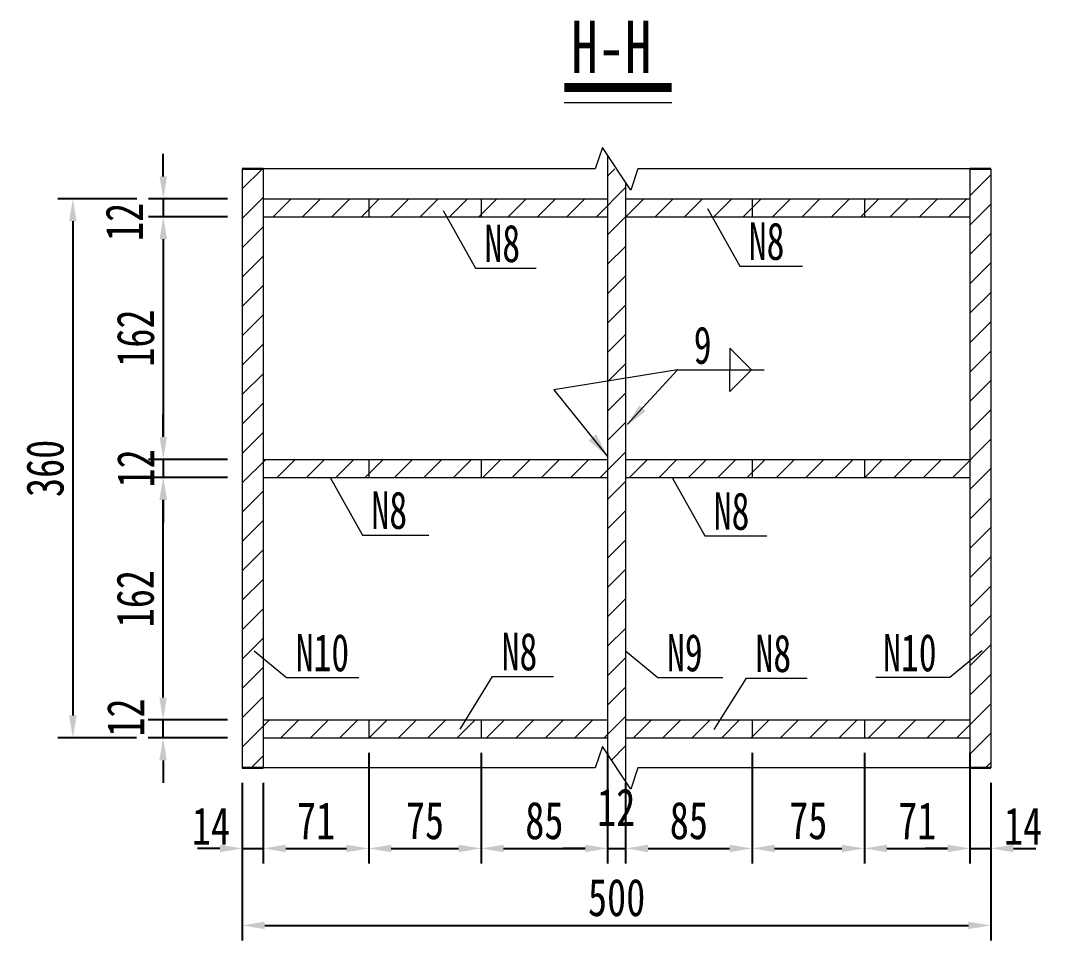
# Model space of a CAD drawing. Extents: x 98573 to 114325, y 0 to 100142.
# Drawn here: x 109590 to 110279, y 22809 to 23423 of the extents above; entities that cross this region are included whole.
import ezdxf

# ---------------------------------------------------------------- set-up
doc = ezdxf.new("R2010")
doc.units = 0
doc.header["$MEASUREMENT"] = 0
doc.layers.get('0').update_dxf_attribs({"lineweight": 13})
doc.layers.get('Defpoints').update_dxf_attribs({"color": 9, "lineweight": 5})
for name, color, linetype, lineweight in [('dim', 4, 'Continuous', 13), ('护栏', 3, 'Continuous', 30), ('文字', 7, 'Continuous', 5), ('文字说明', 7, 'Continuous', 5), ('标注', 4, 'Continuous', 13), ('细线', 4, 'Continuous', 13)]:
    doc.layers.add(name, color=color, linetype=linetype, lineweight=lineweight)
doc.styles.add('EC', font='仿宋_GB2312.ttf', dxfattribs={"width": 0.75})
doc.styles.get("Standard").update_dxf_attribs({"font": '仿宋_GB2312.ttf', "width": 0.75})
doc.dimstyles.new('0.1', dxfattribs={"dimscale": 0, "dimtxt": 2.5, "dimasz": 1.5, "dimexe": 1, "dimexo": 1, "dimgap": 0.4, "dimtad": 1, "dimdec": 1, "dimdsep": 46, "dimtxsty": 'Standard', "dimcen": 0.2, "dimclrd": 256, "dimclre": 256, "dimclrt": 256, "dimadec": 3, "dimazin": 2, "dimtfac": 1, "dimtdec": 1, "dimtmove": 2, "dimatfit": 3, "dimfxl": 4, "dimfxlon": 1, "dimtolj": 1, "dimtzin": 0, "dimlwd": -1, "dimlwe": -1, "dimarcsym": 0})
doc.dimstyles.new('大样比例5', dxfattribs={"dimscale": 0, "dimtxt": 2.5, "dimasz": 1.5, "dimexe": 1, "dimexo": 1, "dimgap": 0.6, "dimtad": 1, "dimdec": 0, "dimrnd": 0.1, "dimzin": 9, "dimdsep": 46, "dimtxsty": 'EC', "dimcen": 0, "dimclrd": 4, "dimclre": 4, "dimclrt": 7, "dimadec": 1, "dimazin": 0, "dimtfac": 0.04, "dimtdec": 0, "dimtix": 1, "dimtmove": 2, "dimatfit": 3, "dimfxl": 4, "dimfxlon": 1, "dimtolj": 1, "dimtzin": 9, "dimarcsym": 0})

# ---------------------------------------------------------------- blocks, each defined once
blk = doc.blocks.new('*D850')
at = {"layer": 'Defpoints', "color": 0, "transparency": 16777216}
for p in [(109738.2, 22924.43), (110238.2, 22924.43), (110238.2, 22819.24)]:
    blk.add_point(p, dxfattribs=at)
at = {"layer": 'dim', "color": 4, "lineweight": -2, "transparency": 16777216}
for p, q in [((109738.2, 22914.43), (109738.2, 22809.24)), ((110238.2, 22914.43), (110238.2, 22809.24)), ((109753.2, 22819.24), (110223.2, 22819.24))]:
    blk.add_line(p, q, dxfattribs=at)
at = {"layer": 'dim', "color": 4, "transparency": 16777216}
for points in [[(109753.2, 22821.74), (109753.2, 22816.74), (109738.2, 22819.24)], [(110223.2, 22821.74), (110223.2, 22816.74), (110238.2, 22819.24)]]:
    blk.add_solid(points, dxfattribs=at)
at = {"layer": 'dim', "color": 7, "transparency": 16777216, "insert": (109988.2, 22837.74), "char_height": 25, "attachment_point": 5}
blk.add_mtext('\\A1;500', dxfattribs=at)
blk = doc.blocks.new('*D851')
at = {"layer": 'Defpoints', "color": 0, "transparency": 16777216}
for p in [(109685.29, 23118.43), (109738.2, 23118.43), (109738.2, 22956.43)]:
    blk.add_point(p, dxfattribs=at)
at = {"layer": 'dim', "color": 4, "lineweight": -2, "transparency": 16777216}
for p, q in [((109728.2, 23118.43), (109675.29, 23118.43)), ((109685.29, 22971.43), (109685.29, 23103.43)), ((109728.2, 22956.43), (109675.29, 22956.43))]:
    blk.add_line(p, q, dxfattribs=at)
at = {"layer": 'dim', "color": 4, "transparency": 16777216}
for points in [[(109682.79, 23103.43), (109687.79, 23103.43), (109685.29, 23118.43)], [(109682.79, 22971.43), (109687.79, 22971.43), (109685.29, 22956.43)]]:
    blk.add_solid(points, dxfattribs=at)
at = {"layer": 'dim', "color": 7, "transparency": 16777216, "insert": (109666.79, 23037.43), "char_height": 25, "attachment_point": 5, "rotation": 90}
blk.add_mtext('\\A1;162', dxfattribs=at)
blk = doc.blocks.new('*D852')
at = {"layer": 'Defpoints', "color": 0, "transparency": 16777216}
for p in [(109738.2, 23292.43), (109685.45, 23130.43), (109738.2, 23130.43)]:
    blk.add_point(p, dxfattribs=at)
at = {"layer": 'dim', "color": 4, "lineweight": -2, "transparency": 16777216}
for p, q in [((109728.2, 23292.43), (109675.45, 23292.43)), ((109685.45, 23277.43), (109685.45, 23145.43)), ((109728.2, 23130.43), (109675.45, 23130.43))]:
    blk.add_line(p, q, dxfattribs=at)
at = {"layer": 'dim', "color": 4, "transparency": 16777216}
for points in [[(109682.95, 23277.43), (109687.95, 23277.43), (109685.45, 23292.43)], [(109682.95, 23145.43), (109687.95, 23145.43), (109685.45, 23130.43)]]:
    blk.add_solid(points, dxfattribs=at)
at = {"layer": 'dim', "color": 7, "transparency": 16777216, "insert": (109666.95, 23211.43), "char_height": 25, "attachment_point": 5, "rotation": 90}
blk.add_mtext('\\A1;162', dxfattribs=at)
blk = doc.blocks.new('*D853')
at = {"layer": 'Defpoints', "color": 0, "transparency": 16777216}
for p in [(109738.2, 22924.43), (109752.2, 22924.43), (109752.2, 22870.63)]:
    blk.add_point(p, dxfattribs=at)
at = {"layer": 'dim', "color": 4, "lineweight": -2, "transparency": 16777216}
for p, q in [((109738.2, 22914.43), (109738.2, 22860.63)), ((109752.2, 22914.43), (109752.2, 22860.63)), ((109723.2, 22870.63), (109708.2, 22870.63)), ((109738.2, 22870.63), (109752.2, 22870.63)), ((109767.2, 22870.63), (109782.2, 22870.63))]:
    blk.add_line(p, q, dxfattribs=at)
at = {"layer": 'dim', "color": 4, "transparency": 16777216}
for points in [[(109723.2, 22873.13), (109723.2, 22868.13), (109738.2, 22870.63)], [(109767.2, 22873.13), (109767.2, 22868.13), (109752.2, 22870.63)]]:
    blk.add_solid(points, dxfattribs=at)
at = {"layer": 'dim', "color": 7, "transparency": 16777216, "insert": (109717.29, 22885.63), "char_height": 25, "attachment_point": 5}
blk.add_mtext('\\A1;14', dxfattribs=at)
blk = doc.blocks.new('*D854')
at = {"layer": 'Defpoints', "color": 0, "transparency": 16777216}
for p in [(109738.2, 23130.43), (109685.45, 23118.43), (109738.2, 23118.43)]:
    blk.add_point(p, dxfattribs=at)
at = {"layer": 'dim', "color": 4, "lineweight": -2, "transparency": 16777216}
for p, q in [((109685.45, 23145.43), (109685.45, 23160.43)), ((109728.2, 23130.43), (109675.45, 23130.43)), ((109685.45, 23130.43), (109685.45, 23118.43)), ((109728.2, 23118.43), (109675.45, 23118.43)), ((109685.45, 23103.43), (109685.45, 23088.43))]:
    blk.add_line(p, q, dxfattribs=at)
at = {"layer": 'dim', "color": 4, "transparency": 16777216}
for points in [[(109682.95, 23145.43), (109687.95, 23145.43), (109685.45, 23130.43)], [(109682.95, 23103.43), (109687.95, 23103.43), (109685.45, 23118.43)]]:
    blk.add_solid(points, dxfattribs=at)
at = {"layer": 'dim', "color": 7, "transparency": 16777216, "insert": (109666.95, 23124.43), "char_height": 25, "attachment_point": 5, "rotation": 90}
blk.add_mtext('\\A1;12', dxfattribs=at)
blk = doc.blocks.new('*D855')
at = {"layer": 'Defpoints', "color": 0, "transparency": 16777216}
for p in [(109685.29, 22956.43), (109738.2, 22956.43), (109738.2, 22944.43)]:
    blk.add_point(p, dxfattribs=at)
at = {"layer": 'dim', "color": 4, "lineweight": -2, "transparency": 16777216}
for p, q in [((109685.29, 22971.43), (109685.29, 22986.43)), ((109728.2, 22956.43), (109675.29, 22956.43)), ((109685.29, 22944.43), (109685.29, 22956.43)), ((109728.2, 22944.43), (109675.29, 22944.43)), ((109685.29, 22929.43), (109685.29, 22914.43))]:
    blk.add_line(p, q, dxfattribs=at)
at = {"layer": 'dim', "color": 4, "transparency": 16777216}
for points in [[(109682.79, 22971.43), (109687.79, 22971.43), (109685.29, 22956.43)], [(109682.79, 22929.43), (109687.79, 22929.43), (109685.29, 22944.43)]]:
    blk.add_solid(points, dxfattribs=at)
at = {"layer": 'dim', "color": 7, "transparency": 16777216, "insert": (109660.23, 22958.05), "char_height": 25, "attachment_point": 5, "rotation": 90}
blk.add_mtext('\\A1;12', dxfattribs=at)
blk = doc.blocks.new('*D856')
at = {"layer": 'Defpoints', "color": 0, "transparency": 16777216}
for p in [(109738.2, 23304.43), (109685.45, 23292.43), (109738.2, 23292.43)]:
    blk.add_point(p, dxfattribs=at)
at = {"layer": 'dim', "color": 4, "lineweight": -2, "transparency": 16777216}
for p, q in [((109685.45, 23319.43), (109685.45, 23334.43)), ((109728.2, 23304.43), (109675.45, 23304.43)), ((109685.45, 23304.43), (109685.45, 23292.43)), ((109728.2, 23292.43), (109675.45, 23292.43)), ((109685.45, 23277.43), (109685.45, 23262.43))]:
    blk.add_line(p, q, dxfattribs=at)
at = {"layer": 'dim', "color": 4, "transparency": 16777216}
for points in [[(109682.95, 23319.43), (109687.95, 23319.43), (109685.45, 23304.43)], [(109682.95, 23277.43), (109687.95, 23277.43), (109685.45, 23292.43)]]:
    blk.add_solid(points, dxfattribs=at)
at = {"layer": 'dim', "color": 7, "transparency": 16777216, "insert": (109659.31, 23289.04), "char_height": 25, "attachment_point": 5, "rotation": 90}
blk.add_mtext('\\A1;12', dxfattribs=at)
blk = doc.blocks.new('*D857')
at = {"layer": 'Defpoints', "color": 0, "transparency": 16777216}
for p in [(110224.2, 22924.43), (110238.2, 22924.43), (110238.2, 22870.63)]:
    blk.add_point(p, dxfattribs=at)
at = {"layer": 'dim', "color": 4, "lineweight": -2, "transparency": 16777216}
for p, q in [((110224.2, 22914.43), (110224.2, 22860.63)), ((110238.2, 22914.43), (110238.2, 22860.63)), ((110209.2, 22870.63), (110194.2, 22870.63)), ((110224.2, 22870.63), (110238.2, 22870.63)), ((110253.2, 22870.63), (110268.2, 22870.63))]:
    blk.add_line(p, q, dxfattribs=at)
at = {"layer": 'dim', "color": 4, "transparency": 16777216}
for points in [[(110209.2, 22873.13), (110209.2, 22868.13), (110224.2, 22870.63)], [(110253.2, 22873.13), (110253.2, 22868.13), (110238.2, 22870.63)]]:
    blk.add_solid(points, dxfattribs=at)
at = {"layer": 'dim', "color": 7, "transparency": 16777216, "insert": (110259.65, 22885.63), "char_height": 25, "attachment_point": 5}
blk.add_mtext('\\A1;14', dxfattribs=at)
blk = doc.blocks.new('*D858')
at = {"layer": 'Defpoints', "color": 0, "transparency": 16777216}
for p in [(109822.7, 22944.43), (109752.2, 22924.43), (109822.7, 22870.63)]:
    blk.add_point(p, dxfattribs=at)
at = {"layer": 'dim', "color": 4, "lineweight": -2, "transparency": 16777216}
for p, q in [((109822.7, 22934.43), (109822.7, 22860.63)), ((109752.2, 22914.43), (109752.2, 22860.63)), ((109767.2, 22870.63), (109807.7, 22870.63))]:
    blk.add_line(p, q, dxfattribs=at)
at = {"layer": 'dim', "color": 4, "transparency": 16777216}
for points in [[(109767.2, 22873.13), (109767.2, 22868.13), (109752.2, 22870.63)], [(109807.7, 22873.13), (109807.7, 22868.13), (109822.7, 22870.63)]]:
    blk.add_solid(points, dxfattribs=at)
at = {"layer": 'dim', "color": 7, "transparency": 16777216, "insert": (109787.45, 22889.13), "char_height": 25, "attachment_point": 5}
blk.add_mtext('\\A1;71', dxfattribs=at)
blk = doc.blocks.new('*D859')
at = {"layer": 'Defpoints', "color": 0, "transparency": 16777216}
for p in [(109982.2, 22924.43), (109994.2, 22924.43), (109994.2, 22870.63)]:
    blk.add_point(p, dxfattribs=at)
at = {"layer": 'dim', "color": 4, "lineweight": -2, "transparency": 16777216}
for p, q in [((109982.2, 22914.43), (109982.2, 22860.63)), ((109994.2, 22914.43), (109994.2, 22860.63)), ((109967.2, 22870.63), (109952.2, 22870.63)), ((109982.2, 22870.63), (109994.2, 22870.63)), ((110009.2, 22870.63), (110024.2, 22870.63))]:
    blk.add_line(p, q, dxfattribs=at)
at = {"layer": 'dim', "color": 4, "transparency": 16777216}
for points in [[(109967.2, 22873.13), (109967.2, 22868.13), (109982.2, 22870.63)], [(110009.2, 22873.13), (110009.2, 22868.13), (109994.2, 22870.63)]]:
    blk.add_solid(points, dxfattribs=at)
at = {"layer": 'dim', "color": 7, "transparency": 16777216, "insert": (109987.94, 22898.16), "char_height": 25, "attachment_point": 5}
blk.add_mtext('\\A1;12', dxfattribs=at)
blk = doc.blocks.new('*D860')
at = {"layer": 'Defpoints', "color": 0, "transparency": 16777216}
for p in [(110078.7, 22944.43), (109994.2, 22924.43), (110078.7, 22870.63)]:
    blk.add_point(p, dxfattribs=at)
at = {"layer": 'dim', "color": 4, "lineweight": -2, "transparency": 16777216}
for p, q in [((110078.7, 22934.43), (110078.7, 22860.63)), ((109994.2, 22914.43), (109994.2, 22860.63)), ((110009.2, 22870.63), (110063.7, 22870.63))]:
    blk.add_line(p, q, dxfattribs=at)
at = {"layer": 'dim', "color": 4, "transparency": 16777216}
for points in [[(110009.2, 22873.13), (110009.2, 22868.13), (109994.2, 22870.63)], [(110063.7, 22873.13), (110063.7, 22868.13), (110078.7, 22870.63)]]:
    blk.add_solid(points, dxfattribs=at)
at = {"layer": 'dim', "color": 7, "transparency": 16777216, "insert": (110036.45, 22889.13), "char_height": 25, "attachment_point": 5}
blk.add_mtext('\\A1;85', dxfattribs=at)
blk = doc.blocks.new('*D861')
at = {"layer": 'Defpoints', "color": 0, "transparency": 16777216}
for p in [(109677.78, 23304.43), (109625.04, 22944.43), (109677.64, 22944.43)]:
    blk.add_point(p, dxfattribs=at)
at = {"layer": 'dim', "color": 4, "lineweight": -2, "transparency": 16777216}
for p, q in [((109667.78, 23304.43), (109615.04, 23304.43)), ((109625.04, 23289.43), (109625.04, 22959.43)), ((109667.64, 22944.43), (109615.04, 22944.43))]:
    blk.add_line(p, q, dxfattribs=at)
at = {"layer": 'dim', "color": 4, "transparency": 16777216}
for points in [[(109622.54, 23289.43), (109627.54, 23289.43), (109625.04, 23304.43)], [(109622.54, 22959.43), (109627.54, 22959.43), (109625.04, 22944.43)]]:
    blk.add_solid(points, dxfattribs=at)
at = {"layer": 'dim', "color": 7, "transparency": 16777216, "insert": (109606.54, 23124.43), "char_height": 25, "attachment_point": 5, "rotation": 90}
blk.add_mtext('\\A1;360', dxfattribs=at)
blk = doc.blocks.new('*D1488')
at = {"layer": 'Defpoints', "color": 0, "transparency": 16777216}
for p in [(109822.7, 22944.43), (109897.7, 22944.43), (109897.7, 22870.63)]:
    blk.add_point(p, dxfattribs=at)
at = {"layer": 'dim', "color": 4, "lineweight": -2, "transparency": 16777216}
for p, q in [((109822.7, 22934.43), (109822.7, 22860.63)), ((109897.7, 22934.43), (109897.7, 22860.63)), ((109837.7, 22870.63), (109882.7, 22870.63))]:
    blk.add_line(p, q, dxfattribs=at)
at = {"layer": 'dim', "color": 4, "transparency": 16777216}
for points in [[(109837.7, 22873.13), (109837.7, 22868.13), (109822.7, 22870.63)], [(109882.7, 22873.13), (109882.7, 22868.13), (109897.7, 22870.63)]]:
    blk.add_solid(points, dxfattribs=at)
at = {"layer": 'dim', "color": 7, "transparency": 16777216, "insert": (109860.2, 22889.13), "char_height": 25, "attachment_point": 5}
blk.add_mtext('\\A1;75', dxfattribs=at)
blk = doc.blocks.new('*D1489')
at = {"layer": 'Defpoints', "color": 0, "transparency": 16777216}
for p in [(109897.7, 22944.43), (109982.2, 22944.43), (109982.2, 22870.63)]:
    blk.add_point(p, dxfattribs=at)
at = {"layer": 'dim', "color": 4, "lineweight": -2, "transparency": 16777216}
for p, q in [((109897.7, 22934.43), (109897.7, 22860.63)), ((109982.2, 22934.43), (109982.2, 22860.63)), ((109912.7, 22870.63), (109967.2, 22870.63))]:
    blk.add_line(p, q, dxfattribs=at)
at = {"layer": 'dim', "color": 4, "transparency": 16777216}
for points in [[(109912.7, 22873.13), (109912.7, 22868.13), (109897.7, 22870.63)], [(109967.2, 22873.13), (109967.2, 22868.13), (109982.2, 22870.63)]]:
    blk.add_solid(points, dxfattribs=at)
at = {"layer": 'dim', "color": 7, "transparency": 16777216, "insert": (109939.95, 22889.13), "char_height": 25, "attachment_point": 5}
blk.add_mtext('\\A1;85', dxfattribs=at)
blk = doc.blocks.new('*D1490')
at = {"layer": 'Defpoints', "color": 0, "transparency": 16777216}
for p in [(110078.7, 22944.43), (110153.7, 22944.43), (110153.7, 22870.63)]:
    blk.add_point(p, dxfattribs=at)
at = {"layer": 'dim', "color": 4, "lineweight": -2, "transparency": 16777216}
for p, q in [((110078.7, 22934.43), (110078.7, 22860.63)), ((110153.7, 22934.43), (110153.7, 22860.63)), ((110093.7, 22870.63), (110138.7, 22870.63))]:
    blk.add_line(p, q, dxfattribs=at)
at = {"layer": 'dim', "color": 4, "transparency": 16777216}
for points in [[(110093.7, 22873.13), (110093.7, 22868.13), (110078.7, 22870.63)], [(110138.7, 22873.13), (110138.7, 22868.13), (110153.7, 22870.63)]]:
    blk.add_solid(points, dxfattribs=at)
at = {"layer": 'dim', "color": 7, "transparency": 16777216, "insert": (110116.2, 22889.13), "char_height": 25, "attachment_point": 5}
blk.add_mtext('\\A1;75', dxfattribs=at)
blk = doc.blocks.new('*D1491')
at = {"layer": 'Defpoints', "color": 0, "transparency": 16777216}
for p in [(110153.7, 22944.43), (110224.2, 22944.43), (110224.2, 22870.63)]:
    blk.add_point(p, dxfattribs=at)
at = {"layer": 'dim', "color": 4, "lineweight": -2, "transparency": 16777216}
for p, q in [((110153.7, 22934.43), (110153.7, 22860.63)), ((110224.2, 22934.43), (110224.2, 22860.63)), ((110168.7, 22870.63), (110209.2, 22870.63))]:
    blk.add_line(p, q, dxfattribs=at)
at = {"layer": 'dim', "color": 4, "transparency": 16777216}
for points in [[(110168.7, 22873.13), (110168.7, 22868.13), (110153.7, 22870.63)], [(110209.2, 22873.13), (110209.2, 22868.13), (110224.2, 22870.63)]]:
    blk.add_solid(points, dxfattribs=at)
at = {"layer": 'dim', "color": 7, "transparency": 16777216, "insert": (110188.95, 22889.13), "char_height": 25, "attachment_point": 5}
blk.add_mtext('\\A1;71', dxfattribs=at)

msp = doc.modelspace()

# ---------------------------------------------------------------- hatches: boundary and pattern name
at = {"layer": '细线', "ltscale": 11111}
h = msp.add_hatch(dxfattribs=at)
h.set_pattern_fill('ANSI31', color=256, scale=111, style=0)
h.set_pattern_definition([(45, (19576.673, 1611.41), (-9.8111066, 9.8111066), [])])
h.paths.add_polyline_path([(109752.1956, 23324.42954), (109738.1956, 23324.42954), (109738.1956, 22924.42954), (109752.1956, 22924.42954)])
h.paths.add_polyline_path([(109982.1956, 23118.42954), (109982.1956, 23130.42954), (109752.1956, 23130.42954), (109752.1956, 23118.42954)])
h.paths.add_polyline_path([(109994.1956, 23130.42954), (109994.1956, 23118.42954), (110224.1956, 23118.42954), (110224.1956, 23130.42954)])
h.paths.add_polyline_path([(109994.1956, 23324.42954), (109982.1956, 23324.42954), (109982.1956, 23182.62917), (109994.1956, 23184.57412)])
h.paths.add_polyline_path([(110238.1956, 23324.42954), (110224.1956, 23324.42954), (110224.1956, 22924.42954), (110238.1956, 22924.42954)])
h.paths.add_polyline_path([(110224.1956, 22944.42954), (110224.1956, 22956.42954), (109994.1956, 22956.42954), (109994.1956, 22944.42954)])
h.paths.add_polyline_path([(109982.1956, 22944.42954), (109982.1956, 22956.42954), (109752.1956, 22956.42954), (109752.1956, 22944.42954)])
h.paths.add_polyline_path([(109982.1956, 23292.42954), (109982.1956, 23304.42954), (109752.1956, 23304.42954), (109752.1956, 23292.42954)])
h.paths.add_polyline_path([(110224.1956, 23292.42954), (110224.1956, 23304.42954), (109994.1956, 23304.42954), (109994.1956, 23292.42954)])
h.paths.add_polyline_path([(109982.1956, 22933.42974), (109988.1956, 22924.42954), (109994.1956, 22924.42954), (109994.1956, 23184.57412), (109982.1956, 23182.62917)])

# ---------------------------------------------------------------- linework, layer by layer
msp.add_line((109953.22509, 23368.7746), (110025.05578, 23368.7746))
at = {"color": 1}
for p, q in [((109982.1956, 23333.42974), (109982.1956, 22933.42974)), ((109738.1956, 23324.42954), (109738.1956, 22924.42954)), ((109752.1956, 23324.42954), (109752.1956, 22924.42954)), ((110224.1956, 23324.42954), (110224.1956, 22924.42954)), ((110238.1956, 23324.42954), (110238.1956, 22924.42954)), ((109994.1956, 23315.42935), (109994.1956, 22915.42935)), ((109752.1956, 23304.42954), (109982.1956, 23304.42954)), ((109822.6956, 23304.42954), (109822.6956, 23292.42954)), ((109897.6956, 23304.42954), (109897.6956, 23292.42954)), ((109994.1956, 23304.42954), (110224.1956, 23304.42954)), ((110078.6956, 23304.42954), (110078.6956, 23292.42954)), ((110153.6956, 23304.42954), (110153.6956, 23292.42954)), ((109752.1956, 23292.42954), (109982.1956, 23292.42954)), ((109994.1956, 23292.42954), (110224.1956, 23292.42954)), ((109752.1956, 23130.42954), (109982.1956, 23130.42954)), ((109822.6956, 23130.42954), (109822.6956, 23118.42954)), ((109897.6956, 23130.42954), (109897.6956, 23118.42954)), ((109994.1956, 23130.42954), (110224.1956, 23130.42954)), ((110078.6956, 23130.42954), (110078.6956, 23118.42954)), ((110153.6956, 23130.42954), (110153.6956, 23118.42954)), ((109752.1956, 23118.42954), (109982.1956, 23118.42954)), ((109994.1956, 23118.42954), (110224.1956, 23118.42954)), ((109752.1956, 22956.42954), (109982.1956, 22956.42954)), ((109822.6956, 22956.42954), (109822.6956, 22944.42954)), ((109897.6956, 22956.42954), (109897.6956, 22944.42954)), ((109994.1956, 22956.42954), (110224.1956, 22956.42954)), ((110078.6956, 22956.42954), (110078.6956, 22944.42954)), ((110153.6956, 22956.42954), (110153.6956, 22944.42954)), ((109752.1956, 22944.42954), (109982.1956, 22944.42954)), ((109994.1956, 22944.42954), (110224.1956, 22944.42954))]:
    msp.add_line(p, q, dxfattribs=at)
at = {"color": 6, "const_width": 6}
msp.add_lwpolyline([(109953.22509, 23378.7746), (110025.05578, 23378.7746)], dxfattribs=at)
at = {"layer": '护栏'}
for p, q in [((109738.1956, 23324.42954), (109752.1956, 23324.42954)), ((110224.1956, 23324.42954), (110238.1956, 23324.42954)), ((109738.1956, 22924.42954), (109752.1956, 22924.42954)), ((110224.1956, 22924.42954), (110238.1956, 22924.42954))]:
    msp.add_line(p, q, dxfattribs=at)
at = {"layer": '标注'}
for p, q in [((110063.74377, 23204.66387), (110063.74377, 23190.18996)), ((110063.74377, 23204.66387), (110078.21768, 23190.18996)), ((110063.74377, 23175.71605), (110063.74377, 23190.18996)), ((110063.74377, 23175.71605), (110078.21768, 23190.18996))]:
    msp.add_line(p, q, dxfattribs=at)
at = {"layer": '标注', "ltscale": 100}
for p, q in [((110028.84434, 23190.18996), (109946.37387, 23176.82322)), ((109946.37387, 23176.82322), (109982.1956, 23132.42954))]:
    msp.add_line(p, q, dxfattribs=at)
at = {"layer": '标注', "ltscale": 100, "extrusion": (0, 0, -1)}
msp.add_lwpolyline([(-109995.37127, 23153.9927), (-110028.84434, 23190.18996), (-110086.74691, 23190.18996)], dxfattribs=at)
for points in [[(-110003.47673, 23166.46448), (-109994.1956, 23152.18371), (-110007.60665, 23162.68245)], [(-109969.46455, 23143.0633), (-109982.1956, 23132.42954), (-109974.62048, 23147.26008)]]:
    msp.add_solid(points, dxfattribs=at)
at = {"layer": '细线', "ltscale": 100}
for p, q in [((109883.76841, 22950.25594), (109905.37912, 22985.46713)), ((109905.37912, 22985.46713), (109946.01075, 22985.46713)), ((110053.32948, 22950.0091), (110074.94019, 22984.28615)), ((110074.94019, 22984.28615), (110115.57182, 22984.28615))]:
    msp.add_line(p, q, dxfattribs=at)
at = {"layer": '细线'}
for points in [[(110238.1956, 23324.42954), (110002.48132, 23324.42954), (109997.7194, 23310.14353), (109978.67179, 23338.71556), (109973.90989, 23324.42954), (109738.1956, 23324.42954)], [(110238.1956, 22924.42954), (110002.48132, 22924.42954), (109997.7194, 22910.14353), (109978.67179, 22938.71556), (109973.90989, 22924.42954), (109738.1956, 22924.42954)]]:
    msp.add_lwpolyline(points, dxfattribs=at)

# ---------------------------------------------------------------- texts
at = {"layer": '文字', "width": 0.7}
for s, p in [('N8', (109899.96952, 23262.20215)), ('N8', (110076.48288, 23263.66294)), ('N8', (109824.49114, 23084.04301)), ('N8', (110053.09771, 23083.43734)), ('N10', (109773.85043, 22988.9375)), ('N8', (109911.42325, 22989.62379)), ('N9', (110021.85043, 22988.9375)), ('N8', (110080.98432, 22988.44281)), ('N10', (110166.2178, 22988.9375))]:
    msp.add_text(s, height=25, dxfattribs=at).set_placement(p)
at = {"layer": '文字说明', "width": 0.75}
msp.add_text('H-H', height=35, dxfattribs=at).set_placement((109957.90006, 23388.44194))
at = {"layer": '标注', "ltscale": 100, "width": 0.7}
msp.add_text('9', height=25, dxfattribs=at).set_placement((110039.719, 23194.27163))

# ---------------------------------------------------------------- dimensions: what is measured, and where the dimension line sits
at = {"layer": 'dim'}
for base, p1, p2, angle, picture, middle, dimtype in [((109685.45412, 23292.42954), (109738.1956, 23304.42954), (109738.1956, 23292.42954), 90, '*D856', (109659.31223, 23289.036), 160), ((109685.29196, 22956.42954), (109738.1956, 22944.42954), (109738.1956, 22956.42954), 90, '*D855', (109660.22766, 22958.05291), 160), ((109752.1956, 22870.62504), (109738.1956, 22924.42954), (109752.1956, 22924.42954), 0, '*D853', (109717.29279, 22885.62504), 161), ((110238.1956, 22870.62504), (110224.1956, 22924.42954), (110238.1956, 22924.42954), 0, '*D857', (110259.65184, 22885.62504), 161)]:
    dim = msp.add_linear_dim(base=base, p1=p1, p2=p2, angle=angle, dimstyle='大样比例5', override={"dimscale": 10, "dimtxsty": 'Standard', "dimfxl": 100}, dxfattribs=at)
    dim.commit()
    dim.dimension.update_dxf_attribs({"geometry": picture, "text_midpoint": middle, "dimtype": dimtype})
for base, p1, p2, picture, middle in [((109625.0379, 22944.42954), (109677.77937, 23304.42954), (109677.63908, 22944.42954), '*D861', (109606.5379, 23124.42954)), ((109685.45412, 23130.42954), (109738.1956, 23292.42954), (109738.1956, 23130.42954), '*D852', (109666.95412, 23211.42954)), ((109685.29196, 23118.42954), (109738.1956, 22956.42954), (109738.1956, 23118.42954), '*D851', (109666.79196, 23037.42954))]:
    dim = msp.add_linear_dim(base=base, p1=p1, p2=p2, angle=90, dimstyle='大样比例5', override={"dimscale": 10, "dimtxsty": 'Standard', "dimfxl": 100}, dxfattribs=at)
    dim.commit()
    dim.dimension.update_dxf_attribs({"geometry": picture, "text_midpoint": middle})
dim = msp.add_aligned_dim(p1=(109738.1956, 23130.42954), p2=(109738.1956, 23118.42954), distance=-52.74147, text='12', dimstyle='大样比例5', override={"dimscale": 10, "dimtxsty": 'Standard', "dimfxl": 100}, dxfattribs=at)
dim.commit()
dim.dimension.update_dxf_attribs({"geometry": '*D854', "text_midpoint": (109666.95412, 23124.42954)})
for base, p1, p2, picture, middle in [((109822.6955971021, 22870.6250386444), (109752.1955971021, 22924.4295446316), (109822.6955971021, 22944.4295446316), '*D858', (109787.4455971021, 22889.1250386444)), ((109897.6956, 22870.62504), (109822.6956, 22944.42954), (109897.6956, 22944.42954), '*D1488', (109860.1956, 22889.12504)), ((109982.1955971021, 22870.6250386444), (109897.6955971021, 22944.4295446316), (109982.1955971021, 22944.4295446316), '*D1489', (109939.9455971021, 22889.1250386444)), ((110078.6955971021, 22870.6250386444), (109994.1955971021, 22924.4295446316), (110078.6955971021, 22944.4295446316), '*D860', (110036.4455971021, 22889.1250386444)), ((110153.6956, 22870.62504), (110078.6956, 22944.42954), (110153.6956, 22944.42954), '*D1490', (110116.1956, 22889.12504)), ((110224.1955971021, 22870.6250386444), (110153.6955971021, 22944.4295446316), (110224.1955971021, 22944.4295446316), '*D1491', (110188.9455971021, 22889.1250386444))]:
    dim = msp.add_linear_dim(base=base, p1=p1, p2=p2, dimstyle='大样比例5', override={"dimscale": 10, "dimtxsty": 'Standard', "dimfxl": 100}, dxfattribs=at)
    dim.commit()
    dim.dimension.update_dxf_attribs({"geometry": picture, "text_midpoint": middle})
dim = msp.add_aligned_dim(p1=(109738.1956, 22924.42954), p2=(110238.1956, 22924.42954), distance=-105.18894, dimstyle='大样比例5', override={"dimscale": 10, "dimtxsty": 'Standard', "dimfxl": 100}, dxfattribs=at)
dim.commit()
dim.dimension.update_dxf_attribs({"geometry": '*D850', "text_midpoint": (109988.1956, 22837.74061)})
dim = msp.add_linear_dim(base=(109994.1956, 22870.62504), p1=(109982.1956, 22924.42954), p2=(109994.1956, 22924.42954), dimstyle='大样比例5', override={"dimscale": 10, "dimtxsty": 'Standard', "dimfxl": 100}, dxfattribs=at)
dim.commit()
dim.dimension.update_dxf_attribs({"geometry": '*D859', "text_midpoint": (109987.93972, 22898.1603), "dimtype": 160})

# ---------------------------------------------------------------- leaders
at = {"layer": '细线', "ltscale": 100, "has_arrowhead": 0}
for points in [[(110048.82805, 23298.04948), (110070.43876, 23259.50628), (110112.32734, 23259.50628)], [(109872.31469, 23296.58868), (109893.9254, 23258.04548), (109934.55702, 23258.04548)], [(109796.83631, 23118.42954), (109818.44702, 23079.88635), (109862.67477, 23079.88635)], [(110025.44288, 23117.82388), (110047.05358, 23079.28068), (110088.55418, 23079.28068)], [(109746.1956, 23002.67718), (109767.8063, 22984.78084), (109815.95245, 22984.78084)], [(109994.1956, 23002.67718), (110015.8063, 22984.78084), (110059.14693, 22984.78084)], [(110232.28479, 23002.67718), (110210.67409, 22984.78084), (110161.3449, 22984.78084)]]:
    msp.add_leader(points, dimstyle='0.1', override={"dimscale": 10, "dimtxsty": 'Standard', "dimclrd": 4}, dxfattribs=at)

doc.saveas('drawing.dxf')
